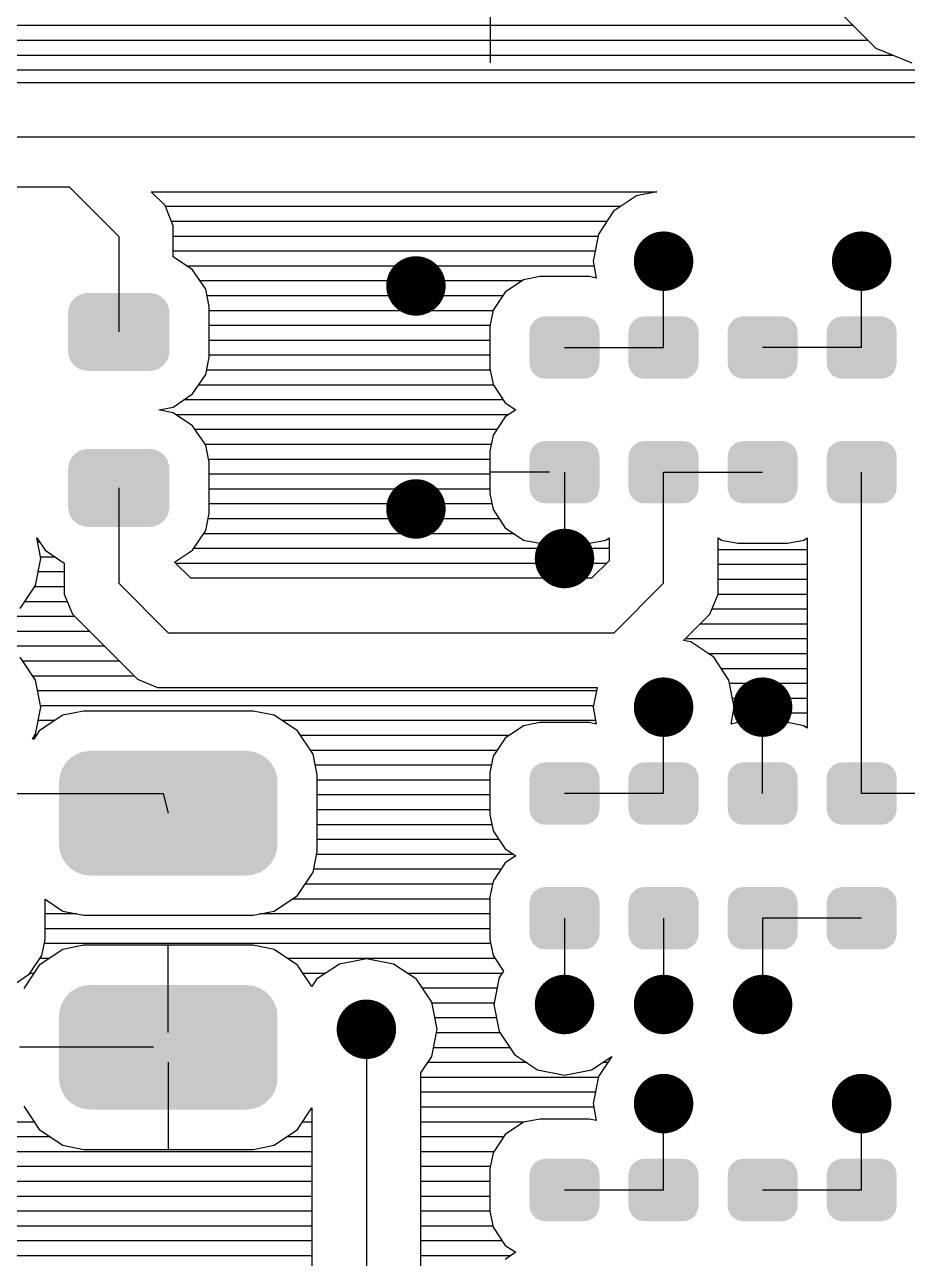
# Model space of a CAD drawing. Extents: x 295 to 953, y 10 to 290.
# Drawn here: x 546.73 to 572.76, y 99.73 to 136.09 of the extents above; entities that cross this region are included whole.
import ezdxf

# ---------------------------------------------------------------- set-up
doc = ezdxf.new("R2010")
doc.units = 0
doc.header["$LTSCALE"] = 5
doc.header["$MEASUREMENT"] = 0
doc.layers.get('0').update_dxf_attribs({"linetype": 'CONTINUOUS', "lineweight": 25})
doc.layers.add('DV-PEI-A6_BOT', color=7, linetype='CONTINUOUS')

msp = doc.modelspace()

# ---------------------------------------------------------------- linework, layer by layer
at = {"const_width": 0.876}
for points in [[(566.01, 129.117, -1), (565.133, 129.117, -1)], [(571.852, 129.117, -1), (570.975, 129.117, -1)], [(558.707, 128.387, -1), (557.831, 128.387, -1)], [(558.707, 121.815, -1), (557.831, 121.815, -1)], [(563.089, 120.354, -1), (562.212, 120.354, -1)], [(566.01, 115.973, -1), (565.133, 115.973, -1)], [(568.931, 115.973, -1), (568.054, 115.973, -1)], [(563.089, 107.21, -1), (562.212, 107.21, -1)], [(566.01, 107.21, -1), (565.133, 107.21, -1)], [(568.931, 107.21, -1), (568.054, 107.21, -1)], [(557.247, 106.48, -1), (556.37, 106.48, -1)], [(566.01, 104.289, -1), (565.133, 104.289, -1)], [(571.852, 104.289, -1), (570.975, 104.289, -1)]]:
    msp.add_lwpolyline(points, format="xyb", close=True, dxfattribs=at)
for points in [[(550.899, 127.918), (550.859, 127.979), (548.106, 127.918), (548.16, 127.979)], [(550.859, 127.979), (550.789, 128.041), (548.16, 127.979), (548.214, 128.041)], [(550.789, 128.041), (550.736, 128.087), (548.214, 128.041), (548.286, 128.087)], [(550.736, 128.087), (550.646, 128.129), (548.286, 128.087), (548.352, 128.129)], [(550.646, 128.129), (550.588, 128.155), (548.352, 128.129), (548.445, 128.155)], [(550.588, 128.155), (550.463, 128.174), (548.445, 128.155), (548.509, 128.174)], [(550.463, 128.174), (550.426, 128.18), (548.509, 128.174), (548.586, 128.18)], [(550.426, 128.18), (550.426, 128.183), (548.586, 128.18), (548.586, 128.183)], [(550.999, 127.607), (550.993, 127.684), (548.013, 127.607), (548.025, 127.684)], [(550.993, 127.684), (550.968, 127.769), (548.025, 127.684), (548.037, 127.769)], [(550.968, 127.769), (550.947, 127.841), (548.037, 127.769), (548.071, 127.841)], [(550.947, 127.841), (550.899, 127.918), (548.071, 127.841), (548.106, 127.918)], [(551.001, 126.456), (551.001, 127.607), (548.01, 126.456), (548.01, 127.607)], [(563.656, 127.176), (563.6, 127.293), (561.643, 127.176), (561.703, 127.293)], [(563.6, 127.293), (563.588, 127.305), (561.703, 127.293), (561.71, 127.305)], [(563.588, 127.305), (563.499, 127.398), (561.71, 127.305), (561.805, 127.398)], [(563.499, 127.398), (563.482, 127.407), (561.805, 127.398), (561.814, 127.407)], [(563.482, 127.407), (563.37, 127.466), (561.814, 127.407), (561.936, 127.466)], [(563.37, 127.466), (563.342, 127.471), (561.936, 127.466), (561.946, 127.471)], [(563.342, 127.471), (563.226, 127.491), (561.946, 127.471), (562.075, 127.491)], [(566.577, 127.176), (566.521, 127.293), (564.564, 127.176), (564.624, 127.293)], [(566.521, 127.293), (566.509, 127.305), (564.624, 127.293), (564.631, 127.305)], [(566.509, 127.305), (566.42, 127.398), (564.631, 127.305), (564.726, 127.398)], [(566.42, 127.398), (566.403, 127.407), (564.726, 127.398), (564.735, 127.407)], [(566.403, 127.407), (566.291, 127.466), (564.735, 127.407), (564.857, 127.466)], [(566.291, 127.466), (566.263, 127.471), (564.857, 127.466), (564.867, 127.471)], [(566.263, 127.471), (566.147, 127.491), (564.867, 127.471), (564.996, 127.491)], [(569.498, 127.176), (569.442, 127.293), (567.485, 127.176), (567.545, 127.293)], [(569.442, 127.293), (569.43, 127.305), (567.545, 127.293), (567.552, 127.305)], [(569.43, 127.305), (569.341, 127.398), (567.552, 127.305), (567.647, 127.398)], [(569.341, 127.398), (569.324, 127.407), (567.647, 127.398), (567.656, 127.407)], [(569.324, 127.407), (569.212, 127.466), (567.656, 127.407), (567.778, 127.466)], [(569.212, 127.466), (569.184, 127.471), (567.778, 127.466), (567.788, 127.471)], [(569.184, 127.471), (569.068, 127.491), (567.788, 127.471), (567.917, 127.491)], [(572.419, 127.176), (572.363, 127.293), (570.406, 127.176), (570.466, 127.293)], [(572.363, 127.293), (572.351, 127.305), (570.466, 127.293), (570.473, 127.305)], [(572.351, 127.305), (572.262, 127.398), (570.473, 127.305), (570.568, 127.398)], [(572.262, 127.398), (572.245, 127.407), (570.568, 127.398), (570.577, 127.407)], [(572.245, 127.407), (572.133, 127.466), (570.577, 127.407), (570.699, 127.466)], [(572.133, 127.466), (572.105, 127.471), (570.699, 127.466), (570.709, 127.471)], [(572.105, 127.471), (571.989, 127.491), (570.709, 127.471), (570.838, 127.491)], [(563.684, 126.109), (563.684, 127.032), (561.616, 126.109), (561.616, 127.032)], [(563.682, 127.032), (563.663, 127.161), (561.619, 127.032), (561.64, 127.161)], [(563.663, 127.161), (563.656, 127.176), (561.64, 127.161), (561.643, 127.176)], [(566.605, 126.109), (566.605, 127.032), (564.537, 126.109), (564.537, 127.032)], [(566.603, 127.032), (566.584, 127.161), (564.54, 127.032), (564.561, 127.161)], [(566.584, 127.161), (566.577, 127.176), (564.561, 127.161), (564.564, 127.176)], [(569.526, 126.109), (569.526, 127.032), (567.458, 126.109), (567.458, 127.032)], [(569.524, 127.032), (569.505, 127.161), (567.461, 127.032), (567.482, 127.161)], [(569.505, 127.161), (569.498, 127.176), (567.482, 127.161), (567.485, 127.176)], [(572.447, 126.109), (572.447, 127.032), (570.379, 126.109), (570.379, 127.032)], [(572.445, 127.032), (572.426, 127.161), (570.382, 127.032), (570.403, 127.161)], [(572.426, 127.161), (572.419, 127.176), (570.403, 127.161), (570.406, 127.176)], [(550.987, 126.38), (550.999, 126.456), (548.019, 126.38), (548.013, 126.456)], [(550.974, 126.295), (550.987, 126.38), (548.044, 126.295), (548.019, 126.38)], [(550.941, 126.223), (550.974, 126.295), (548.064, 126.223), (548.044, 126.295)], [(550.906, 126.146), (550.941, 126.223), (548.113, 126.146), (548.064, 126.223)], [(550.852, 126.085), (550.906, 126.146), (548.152, 126.085), (548.113, 126.146)], [(550.798, 126.023), (550.852, 126.085), (548.223, 126.023), (548.152, 126.085)], [(550.725, 125.977), (550.798, 126.023), (548.276, 125.977), (548.223, 126.023)], [(550.66, 125.935), (550.725, 125.977), (548.366, 125.935), (548.276, 125.977)], [(550.567, 125.908), (550.66, 125.935), (548.424, 125.908), (548.366, 125.935)], [(550.503, 125.89), (550.567, 125.908), (548.549, 125.89), (548.424, 125.908)], [(550.426, 125.884), (550.503, 125.89), (548.586, 125.884), (548.549, 125.89)], [(550.426, 125.881), (550.426, 125.884), (548.586, 125.881), (548.586, 125.884)], [(563.661, 125.979), (563.682, 126.109), (561.638, 125.979), (561.619, 126.109)], [(563.658, 125.965), (563.661, 125.979), (561.645, 125.965), (561.638, 125.979)], [(563.597, 125.848), (563.658, 125.965), (561.701, 125.848), (561.645, 125.965)], [(563.591, 125.835), (563.597, 125.848), (561.713, 125.835), (561.701, 125.848)], [(563.496, 125.743), (563.591, 125.835), (561.802, 125.743), (561.713, 125.835)], [(566.582, 125.979), (566.603, 126.109), (564.559, 125.979), (564.54, 126.109)], [(566.579, 125.965), (566.582, 125.979), (564.566, 125.965), (564.559, 125.979)], [(566.518, 125.848), (566.579, 125.965), (564.622, 125.848), (564.566, 125.965)], [(566.512, 125.835), (566.518, 125.848), (564.634, 125.835), (564.622, 125.848)], [(566.417, 125.743), (566.512, 125.835), (564.723, 125.743), (564.634, 125.835)], [(569.503, 125.979), (569.524, 126.109), (567.48, 125.979), (567.461, 126.109)], [(569.5, 125.965), (569.503, 125.979), (567.487, 125.965), (567.48, 125.979)], [(569.439, 125.848), (569.5, 125.965), (567.543, 125.848), (567.487, 125.965)], [(569.433, 125.835), (569.439, 125.848), (567.555, 125.835), (567.543, 125.848)], [(569.338, 125.743), (569.433, 125.835), (567.644, 125.743), (567.555, 125.835)], [(572.424, 125.979), (572.445, 126.109), (570.401, 125.979), (570.382, 126.109)], [(572.421, 125.965), (572.424, 125.979), (570.408, 125.965), (570.401, 125.979)], [(572.36, 125.848), (572.421, 125.965), (570.464, 125.848), (570.408, 125.965)], [(572.354, 125.835), (572.36, 125.848), (570.476, 125.835), (570.464, 125.848)], [(572.259, 125.743), (572.354, 125.835), (570.565, 125.743), (570.476, 125.835)], [(563.486, 125.734), (563.496, 125.743), (561.819, 125.734), (561.802, 125.743)], [(563.365, 125.674), (563.486, 125.734), (561.931, 125.674), (561.819, 125.734)], [(563.355, 125.67), (563.365, 125.674), (561.959, 125.67), (561.931, 125.674)], [(563.226, 125.65), (563.355, 125.67), (562.075, 125.65), (561.959, 125.67)], [(566.407, 125.734), (566.417, 125.743), (564.74, 125.734), (564.723, 125.743)], [(566.286, 125.674), (566.407, 125.734), (564.852, 125.674), (564.74, 125.734)], [(566.276, 125.67), (566.286, 125.674), (564.88, 125.67), (564.852, 125.674)], [(566.147, 125.65), (566.276, 125.67), (564.996, 125.65), (564.88, 125.67)], [(569.328, 125.734), (569.338, 125.743), (567.661, 125.734), (567.644, 125.743)], [(569.207, 125.674), (569.328, 125.734), (567.773, 125.674), (567.661, 125.734)], [(569.197, 125.67), (569.207, 125.674), (567.801, 125.67), (567.773, 125.674)], [(569.068, 125.65), (569.197, 125.67), (567.917, 125.65), (567.801, 125.67)], [(572.249, 125.734), (572.259, 125.743), (570.582, 125.734), (570.565, 125.743)], [(572.128, 125.674), (572.249, 125.734), (570.694, 125.674), (570.582, 125.734)], [(572.118, 125.67), (572.128, 125.674), (570.722, 125.67), (570.694, 125.674)], [(571.989, 125.65), (572.118, 125.67), (570.838, 125.65), (570.722, 125.67)], [(563.656, 123.501), (563.6, 123.618), (561.643, 123.501), (561.703, 123.618)], [(563.6, 123.618), (563.588, 123.631), (561.703, 123.618), (561.71, 123.631)], [(563.588, 123.631), (563.499, 123.724), (561.71, 123.631), (561.805, 123.724)], [(563.499, 123.724), (563.482, 123.733), (561.805, 123.724), (561.814, 123.733)], [(563.482, 123.733), (563.37, 123.792), (561.814, 123.733), (561.936, 123.792)], [(563.37, 123.792), (563.342, 123.796), (561.936, 123.792), (561.946, 123.796)], [(563.342, 123.796), (563.226, 123.816), (561.946, 123.796), (562.075, 123.816)], [(566.577, 123.501), (566.521, 123.618), (564.564, 123.501), (564.624, 123.618)], [(566.521, 123.618), (566.509, 123.631), (564.624, 123.618), (564.631, 123.631)], [(566.509, 123.631), (566.42, 123.724), (564.631, 123.631), (564.726, 123.724)], [(566.42, 123.724), (566.403, 123.733), (564.726, 123.724), (564.735, 123.733)], [(566.403, 123.733), (566.291, 123.792), (564.735, 123.733), (564.857, 123.792)], [(566.291, 123.792), (566.263, 123.796), (564.857, 123.792), (564.867, 123.796)], [(566.263, 123.796), (566.147, 123.816), (564.867, 123.796), (564.996, 123.816)], [(569.498, 123.501), (569.442, 123.618), (567.485, 123.501), (567.545, 123.618)], [(569.442, 123.618), (569.43, 123.631), (567.545, 123.618), (567.552, 123.631)], [(569.43, 123.631), (569.341, 123.724), (567.552, 123.631), (567.647, 123.724)], [(569.341, 123.724), (569.324, 123.733), (567.647, 123.724), (567.656, 123.733)], [(569.324, 123.733), (569.212, 123.792), (567.656, 123.733), (567.778, 123.792)], [(569.212, 123.792), (569.184, 123.796), (567.778, 123.792), (567.788, 123.796)], [(569.184, 123.796), (569.068, 123.816), (567.788, 123.796), (567.917, 123.816)], [(572.419, 123.501), (572.363, 123.618), (570.406, 123.501), (570.466, 123.618)], [(572.363, 123.618), (572.351, 123.631), (570.466, 123.618), (570.473, 123.631)], [(572.351, 123.631), (572.262, 123.724), (570.473, 123.631), (570.568, 123.724)], [(572.262, 123.724), (572.245, 123.733), (570.568, 123.724), (570.577, 123.733)], [(572.245, 123.733), (572.133, 123.792), (570.577, 123.733), (570.699, 123.792)], [(572.133, 123.792), (572.105, 123.796), (570.699, 123.792), (570.709, 123.796)], [(572.105, 123.796), (571.989, 123.816), (570.709, 123.796), (570.838, 123.816)], [(550.947, 123.244), (550.899, 123.32), (548.071, 123.244), (548.106, 123.32)], [(550.899, 123.32), (550.859, 123.382), (548.106, 123.32), (548.16, 123.382)], [(550.859, 123.382), (550.789, 123.443), (548.16, 123.382), (548.214, 123.443)], [(550.789, 123.443), (550.736, 123.489), (548.214, 123.443), (548.286, 123.489)], [(550.736, 123.489), (550.646, 123.531), (548.286, 123.489), (548.352, 123.531)], [(550.646, 123.531), (550.588, 123.558), (548.352, 123.531), (548.445, 123.558)], [(550.588, 123.558), (550.463, 123.576), (548.445, 123.558), (548.509, 123.576)], [(550.463, 123.576), (550.426, 123.582), (548.509, 123.576), (548.586, 123.582)], [(550.426, 123.582), (550.426, 123.585), (548.586, 123.582), (548.586, 123.585)], [(563.684, 122.434), (563.684, 123.357), (561.616, 122.434), (561.616, 123.357)], [(563.682, 123.357), (563.663, 123.487), (561.619, 123.357), (561.64, 123.487)], [(563.663, 123.487), (563.656, 123.501), (561.64, 123.487), (561.643, 123.501)], [(566.605, 122.434), (566.605, 123.357), (564.537, 122.434), (564.537, 123.357)], [(566.603, 123.357), (566.584, 123.487), (564.54, 123.357), (564.561, 123.487)], [(566.584, 123.487), (566.577, 123.501), (564.561, 123.487), (564.564, 123.501)], [(569.526, 122.434), (569.526, 123.357), (567.458, 122.434), (567.458, 123.357)], [(569.524, 123.357), (569.505, 123.487), (567.461, 123.357), (567.482, 123.487)], [(569.505, 123.487), (569.498, 123.501), (567.482, 123.487), (567.485, 123.501)], [(572.447, 122.434), (572.447, 123.357), (570.379, 122.434), (570.379, 123.357)], [(572.445, 123.357), (572.426, 123.487), (570.382, 123.357), (570.403, 123.487)], [(572.426, 123.487), (572.419, 123.501), (570.403, 123.487), (570.406, 123.501)], [(551.001, 121.859), (551.001, 123.01), (548.01, 121.859), (548.01, 123.01)], [(550.999, 123.01), (550.993, 123.086), (548.013, 123.01), (548.025, 123.086)], [(550.993, 123.086), (550.968, 123.171), (548.025, 123.086), (548.037, 123.171)], [(550.968, 123.171), (550.947, 123.244), (548.037, 123.171), (548.071, 123.244)], [(563.661, 122.305), (563.682, 122.434), (561.638, 122.305), (561.619, 122.434)], [(563.658, 122.29), (563.661, 122.305), (561.645, 122.29), (561.638, 122.305)], [(563.597, 122.173), (563.658, 122.29), (561.701, 122.173), (561.645, 122.29)], [(563.591, 122.161), (563.597, 122.173), (561.713, 122.161), (561.701, 122.173)], [(566.582, 122.305), (566.603, 122.434), (564.559, 122.305), (564.54, 122.434)], [(566.579, 122.29), (566.582, 122.305), (564.566, 122.29), (564.559, 122.305)], [(566.518, 122.173), (566.579, 122.29), (564.622, 122.173), (564.566, 122.29)], [(566.512, 122.161), (566.518, 122.173), (564.634, 122.161), (564.622, 122.173)], [(569.503, 122.305), (569.524, 122.434), (567.48, 122.305), (567.461, 122.434)], [(569.5, 122.29), (569.503, 122.305), (567.487, 122.29), (567.48, 122.305)], [(569.439, 122.173), (569.5, 122.29), (567.543, 122.173), (567.487, 122.29)], [(569.433, 122.161), (569.439, 122.173), (567.555, 122.161), (567.543, 122.173)], [(572.424, 122.305), (572.445, 122.434), (570.401, 122.305), (570.382, 122.434)], [(572.421, 122.29), (572.424, 122.305), (570.408, 122.29), (570.401, 122.305)], [(572.36, 122.173), (572.421, 122.29), (570.464, 122.173), (570.408, 122.29)], [(572.354, 122.161), (572.36, 122.173), (570.476, 122.161), (570.464, 122.173)], [(550.987, 121.782), (550.999, 121.859), (548.019, 121.782), (548.013, 121.859)], [(563.496, 122.068), (563.591, 122.161), (561.802, 122.068), (561.713, 122.161)], [(563.486, 122.059), (563.496, 122.068), (561.819, 122.059), (561.802, 122.068)], [(563.365, 122), (563.486, 122.059), (561.931, 122), (561.819, 122.059)], [(563.355, 121.995), (563.365, 122), (561.959, 121.995), (561.931, 122)], [(563.226, 121.976), (563.355, 121.995), (562.075, 121.976), (561.959, 121.995)], [(566.417, 122.068), (566.512, 122.161), (564.723, 122.068), (564.634, 122.161)], [(566.407, 122.059), (566.417, 122.068), (564.74, 122.059), (564.723, 122.068)], [(566.286, 122), (566.407, 122.059), (564.852, 122), (564.74, 122.059)], [(566.276, 121.995), (566.286, 122), (564.88, 121.995), (564.852, 122)], [(566.147, 121.976), (566.276, 121.995), (564.996, 121.976), (564.88, 121.995)], [(569.338, 122.068), (569.433, 122.161), (567.644, 122.068), (567.555, 122.161)], [(569.328, 122.059), (569.338, 122.068), (567.661, 122.059), (567.644, 122.068)], [(569.207, 122), (569.328, 122.059), (567.773, 122), (567.661, 122.059)], [(569.197, 121.995), (569.207, 122), (567.801, 121.995), (567.773, 122)], [(569.068, 121.976), (569.197, 121.995), (567.917, 121.976), (567.801, 121.995)], [(572.259, 122.068), (572.354, 122.161), (570.565, 122.068), (570.476, 122.161)], [(572.249, 122.059), (572.259, 122.068), (570.582, 122.059), (570.565, 122.068)], [(572.128, 122), (572.249, 122.059), (570.694, 122), (570.582, 122.059)], [(572.118, 121.995), (572.128, 122), (570.722, 121.995), (570.694, 122)], [(571.989, 121.976), (572.118, 121.995), (570.838, 121.976), (570.722, 121.995)], [(550.974, 121.697), (550.987, 121.782), (548.044, 121.697), (548.019, 121.782)], [(550.941, 121.625), (550.974, 121.697), (548.064, 121.625), (548.044, 121.697)], [(550.906, 121.549), (550.941, 121.625), (548.113, 121.549), (548.064, 121.625)], [(550.852, 121.487), (550.906, 121.549), (548.152, 121.487), (548.113, 121.549)], [(550.798, 121.425), (550.852, 121.487), (548.223, 121.425), (548.152, 121.487)], [(550.725, 121.379), (550.798, 121.425), (548.276, 121.379), (548.223, 121.425)], [(550.66, 121.338), (550.725, 121.379), (548.366, 121.338), (548.276, 121.379)], [(550.567, 121.311), (550.66, 121.338), (548.424, 121.311), (548.366, 121.338)], [(550.503, 121.292), (550.567, 121.311), (548.549, 121.292), (548.424, 121.311)], [(550.426, 121.287), (550.503, 121.292), (548.586, 121.287), (548.549, 121.292)], [(550.426, 121.283), (550.426, 121.287), (548.586, 121.283), (548.586, 121.287)], [(553.836, 114.486), (553.667, 114.592), (548.096, 114.486), (548.267, 114.592)], [(553.667, 114.592), (553.659, 114.595), (548.267, 114.592), (548.272, 114.595)], [(553.659, 114.595), (553.471, 114.66), (548.272, 114.595), (548.464, 114.66)], [(553.471, 114.66), (553.459, 114.662), (548.464, 114.66), (548.468, 114.662)], [(553.459, 114.662), (553.265, 114.683), (548.468, 114.662), (548.668, 114.683)], [(553.265, 114.683), (553.265, 114.688), (548.668, 114.683), (548.668, 114.688)], [(554.098, 114.16), (554.095, 114.166), (547.835, 114.16), (547.837, 114.166)], [(554.095, 114.166), (553.988, 114.336), (547.837, 114.166), (547.945, 114.336)], [(553.988, 114.336), (553.984, 114.34), (547.945, 114.336), (547.948, 114.34)], [(553.984, 114.34), (553.842, 114.482), (547.948, 114.34), (548.092, 114.482)], [(553.842, 114.482), (553.836, 114.486), (548.092, 114.482), (548.096, 114.486)], [(563.588, 114.161), (563.499, 114.254), (561.71, 114.161), (561.805, 114.254)], [(563.499, 114.254), (563.482, 114.263), (561.805, 114.254), (561.814, 114.263)], [(563.482, 114.263), (563.37, 114.322), (561.814, 114.263), (561.936, 114.322)], [(563.37, 114.322), (563.342, 114.327), (561.936, 114.322), (561.946, 114.327)], [(563.342, 114.327), (563.226, 114.346), (561.946, 114.327), (562.075, 114.346)], [(566.509, 114.161), (566.42, 114.254), (564.631, 114.161), (564.726, 114.254)], [(566.42, 114.254), (566.403, 114.263), (564.726, 114.254), (564.735, 114.263)], [(566.403, 114.263), (566.291, 114.322), (564.735, 114.263), (564.857, 114.322)], [(566.291, 114.322), (566.263, 114.327), (564.857, 114.322), (564.867, 114.327)], [(566.263, 114.327), (566.147, 114.346), (564.867, 114.327), (564.996, 114.346)], [(569.43, 114.161), (569.341, 114.254), (567.552, 114.161), (567.647, 114.254)], [(569.341, 114.254), (569.324, 114.263), (567.647, 114.254), (567.656, 114.263)], [(569.324, 114.263), (569.212, 114.322), (567.656, 114.263), (567.778, 114.322)], [(569.212, 114.322), (569.184, 114.327), (567.778, 114.322), (567.788, 114.327)], [(569.184, 114.327), (569.068, 114.346), (567.788, 114.327), (567.917, 114.346)], [(572.351, 114.161), (572.262, 114.254), (570.473, 114.161), (570.568, 114.254)], [(572.262, 114.254), (572.245, 114.263), (570.568, 114.254), (570.577, 114.263)], [(572.245, 114.263), (572.133, 114.322), (570.577, 114.263), (570.699, 114.322)], [(572.133, 114.322), (572.105, 114.327), (570.699, 114.322), (570.709, 114.327)], [(572.105, 114.327), (571.989, 114.346), (570.709, 114.327), (570.838, 114.346)], [(554.188, 113.765), (554.166, 113.965), (547.745, 113.765), (547.768, 113.965)], [(554.164, 113.97), (554.098, 114.16), (547.768, 113.97), (547.835, 114.16)], [(554.166, 113.965), (554.164, 113.97), (547.768, 113.965), (547.768, 113.97)], [(563.684, 112.964), (563.684, 113.887), (561.616, 112.964), (561.616, 113.887)], [(563.682, 113.887), (563.663, 114.017), (561.619, 113.887), (561.64, 114.017)], [(563.663, 114.017), (563.656, 114.031), (561.64, 114.017), (561.643, 114.031)], [(563.656, 114.031), (563.6, 114.148), (561.643, 114.031), (561.703, 114.148)], [(563.6, 114.148), (563.588, 114.161), (561.703, 114.148), (561.71, 114.161)], [(566.605, 112.964), (566.605, 113.887), (564.537, 112.964), (564.537, 113.887)], [(566.603, 113.887), (566.584, 114.017), (564.54, 113.887), (564.561, 114.017)], [(566.584, 114.017), (566.577, 114.031), (564.561, 114.017), (564.564, 114.031)], [(566.577, 114.031), (566.521, 114.148), (564.564, 114.031), (564.624, 114.148)], [(566.521, 114.148), (566.509, 114.161), (564.624, 114.148), (564.631, 114.161)], [(569.526, 112.964), (569.526, 113.887), (567.458, 112.964), (567.458, 113.887)], [(569.524, 113.887), (569.505, 114.017), (567.461, 113.887), (567.482, 114.017)], [(569.505, 114.017), (569.498, 114.031), (567.482, 114.017), (567.485, 114.031)], [(569.498, 114.031), (569.442, 114.148), (567.485, 114.031), (567.545, 114.148)], [(569.442, 114.148), (569.43, 114.161), (567.545, 114.148), (567.552, 114.161)], [(572.447, 112.964), (572.447, 113.887), (570.379, 112.964), (570.379, 113.887)], [(572.445, 113.887), (572.426, 114.017), (570.382, 113.887), (570.403, 114.017)], [(572.426, 114.017), (572.419, 114.031), (570.403, 114.017), (570.406, 114.031)], [(572.419, 114.031), (572.363, 114.148), (570.406, 114.031), (570.466, 114.148)], [(572.363, 114.148), (572.351, 114.161), (570.466, 114.148), (570.473, 114.161)], [(554.185, 113.691), (554.188, 113.765), (547.747, 113.691), (547.745, 113.765)], [(554.185, 112.004), (554.185, 113.691), (547.747, 112.004), (547.747, 113.691)], [(563.661, 112.835), (563.682, 112.964), (561.638, 112.835), (561.619, 112.964)], [(563.658, 112.82), (563.661, 112.835), (561.645, 112.82), (561.638, 112.835)], [(563.597, 112.703), (563.658, 112.82), (561.701, 112.703), (561.645, 112.82)], [(566.582, 112.835), (566.603, 112.964), (564.559, 112.835), (564.54, 112.964)], [(566.579, 112.82), (566.582, 112.835), (564.566, 112.82), (564.559, 112.835)], [(566.518, 112.703), (566.579, 112.82), (564.622, 112.703), (564.566, 112.82)], [(569.503, 112.835), (569.524, 112.964), (567.48, 112.835), (567.461, 112.964)], [(569.5, 112.82), (569.503, 112.835), (567.487, 112.82), (567.48, 112.835)], [(569.439, 112.703), (569.5, 112.82), (567.543, 112.703), (567.487, 112.82)], [(572.424, 112.835), (572.445, 112.964), (570.401, 112.835), (570.382, 112.964)], [(572.421, 112.82), (572.424, 112.835), (570.408, 112.82), (570.401, 112.835)], [(572.36, 112.703), (572.421, 112.82), (570.464, 112.703), (570.408, 112.82)], [(563.591, 112.691), (563.597, 112.703), (561.713, 112.691), (561.701, 112.703)], [(563.496, 112.598), (563.591, 112.691), (561.802, 112.598), (561.713, 112.691)], [(563.486, 112.589), (563.496, 112.598), (561.819, 112.589), (561.802, 112.598)], [(563.365, 112.53), (563.486, 112.589), (561.931, 112.53), (561.819, 112.589)], [(563.355, 112.525), (563.365, 112.53), (561.959, 112.525), (561.931, 112.53)], [(563.226, 112.506), (563.355, 112.525), (562.075, 112.506), (561.959, 112.525)], [(566.512, 112.691), (566.518, 112.703), (564.634, 112.691), (564.622, 112.703)], [(566.417, 112.598), (566.512, 112.691), (564.723, 112.598), (564.634, 112.691)], [(566.407, 112.589), (566.417, 112.598), (564.74, 112.589), (564.723, 112.598)], [(566.286, 112.53), (566.407, 112.589), (564.852, 112.53), (564.74, 112.589)], [(566.276, 112.525), (566.286, 112.53), (564.88, 112.525), (564.852, 112.53)], [(566.147, 112.506), (566.276, 112.525), (564.996, 112.506), (564.88, 112.525)], [(569.433, 112.691), (569.439, 112.703), (567.555, 112.691), (567.543, 112.703)], [(569.338, 112.598), (569.433, 112.691), (567.644, 112.598), (567.555, 112.691)], [(569.328, 112.589), (569.338, 112.598), (567.661, 112.589), (567.644, 112.598)], [(569.207, 112.53), (569.328, 112.589), (567.773, 112.53), (567.661, 112.589)], [(569.197, 112.525), (569.207, 112.53), (567.801, 112.525), (567.773, 112.53)], [(569.068, 112.506), (569.197, 112.525), (567.917, 112.506), (567.801, 112.525)], [(572.354, 112.691), (572.36, 112.703), (570.476, 112.691), (570.464, 112.703)], [(572.259, 112.598), (572.354, 112.691), (570.565, 112.598), (570.476, 112.691)], [(572.249, 112.589), (572.259, 112.598), (570.582, 112.589), (570.565, 112.598)], [(572.128, 112.53), (572.249, 112.589), (570.694, 112.53), (570.582, 112.589)], [(572.118, 112.525), (572.128, 112.53), (570.722, 112.525), (570.694, 112.53)], [(571.989, 112.506), (572.118, 112.525), (570.838, 112.506), (570.722, 112.525)], [(554.188, 111.93), (554.185, 112.004), (547.745, 111.93), (547.747, 112.004)], [(554.165, 111.73), (554.188, 111.93), (547.767, 111.73), (547.745, 111.93)], [(554.165, 111.725), (554.165, 111.73), (547.769, 111.725), (547.767, 111.73)], [(554.097, 111.535), (554.165, 111.725), (547.835, 111.535), (547.769, 111.725)], [(554.096, 111.529), (554.097, 111.535), (547.838, 111.529), (547.835, 111.535)], [(553.987, 111.359), (554.096, 111.529), (547.945, 111.359), (547.838, 111.529)], [(553.985, 111.355), (553.987, 111.359), (547.949, 111.355), (547.945, 111.359)], [(553.841, 111.213), (553.985, 111.355), (548.091, 111.213), (547.949, 111.355)], [(553.837, 111.209), (553.841, 111.213), (548.097, 111.209), (548.091, 111.213)], [(553.665, 111.103), (553.837, 111.209), (548.266, 111.103), (548.097, 111.209)], [(553.661, 111.1), (553.665, 111.103), (548.274, 111.1), (548.266, 111.103)], [(553.469, 111.035), (553.661, 111.1), (548.462, 111.035), (548.274, 111.1)], [(553.465, 111.033), (553.469, 111.035), (548.474, 111.033), (548.462, 111.035)], [(553.265, 111.012), (553.465, 111.033), (548.668, 111.012), (548.474, 111.033)], [(553.265, 111.007), (553.265, 111.012), (548.668, 111.007), (548.668, 111.012)], [(563.588, 110.486), (563.499, 110.579), (561.71, 110.486), (561.805, 110.579)], [(563.499, 110.579), (563.482, 110.588), (561.805, 110.579), (561.814, 110.588)], [(563.482, 110.588), (563.37, 110.647), (561.814, 110.588), (561.936, 110.647)], [(563.37, 110.647), (563.342, 110.652), (561.936, 110.647), (561.946, 110.652)], [(563.342, 110.652), (563.226, 110.671), (561.946, 110.652), (562.075, 110.671)], [(566.509, 110.486), (566.42, 110.579), (564.631, 110.486), (564.726, 110.579)], [(566.42, 110.579), (566.403, 110.588), (564.726, 110.579), (564.735, 110.588)], [(566.403, 110.588), (566.291, 110.647), (564.735, 110.588), (564.857, 110.647)], [(566.291, 110.647), (566.263, 110.652), (564.857, 110.647), (564.867, 110.652)], [(566.263, 110.652), (566.147, 110.671), (564.867, 110.652), (564.996, 110.671)], [(569.43, 110.486), (569.341, 110.579), (567.552, 110.486), (567.647, 110.579)], [(569.341, 110.579), (569.324, 110.588), (567.647, 110.579), (567.656, 110.588)], [(569.324, 110.588), (569.212, 110.647), (567.656, 110.588), (567.778, 110.647)], [(569.212, 110.647), (569.184, 110.652), (567.778, 110.647), (567.788, 110.652)], [(569.184, 110.652), (569.068, 110.671), (567.788, 110.652), (567.917, 110.671)], [(572.351, 110.486), (572.262, 110.579), (570.473, 110.486), (570.568, 110.579)], [(572.262, 110.579), (572.245, 110.588), (570.568, 110.579), (570.577, 110.588)], [(572.245, 110.588), (572.133, 110.647), (570.577, 110.588), (570.699, 110.647)], [(572.133, 110.647), (572.105, 110.652), (570.699, 110.647), (570.709, 110.652)], [(572.105, 110.652), (571.989, 110.671), (570.709, 110.652), (570.838, 110.671)], [(563.684, 109.29), (563.684, 110.213), (561.616, 109.29), (561.616, 110.213)], [(563.682, 110.213), (563.663, 110.342), (561.619, 110.213), (561.64, 110.342)], [(563.663, 110.342), (563.656, 110.357), (561.64, 110.342), (561.643, 110.357)], [(563.656, 110.357), (563.6, 110.474), (561.643, 110.357), (561.703, 110.474)], [(563.6, 110.474), (563.588, 110.486), (561.703, 110.474), (561.71, 110.486)], [(566.605, 109.29), (566.605, 110.213), (564.537, 109.29), (564.537, 110.213)], [(566.603, 110.213), (566.584, 110.342), (564.54, 110.213), (564.561, 110.342)], [(566.584, 110.342), (566.577, 110.357), (564.561, 110.342), (564.564, 110.357)], [(566.577, 110.357), (566.521, 110.474), (564.564, 110.357), (564.624, 110.474)], [(566.521, 110.474), (566.509, 110.486), (564.624, 110.474), (564.631, 110.486)], [(569.526, 109.29), (569.526, 110.213), (567.458, 109.29), (567.458, 110.213)], [(569.524, 110.213), (569.505, 110.342), (567.461, 110.213), (567.482, 110.342)], [(569.505, 110.342), (569.498, 110.357), (567.482, 110.342), (567.485, 110.357)], [(569.498, 110.357), (569.442, 110.474), (567.485, 110.357), (567.545, 110.474)], [(569.442, 110.474), (569.43, 110.486), (567.545, 110.474), (567.552, 110.486)], [(572.447, 109.29), (572.447, 110.213), (570.379, 109.29), (570.379, 110.213)], [(572.445, 110.213), (572.426, 110.342), (570.382, 110.213), (570.403, 110.342)], [(572.426, 110.342), (572.419, 110.357), (570.403, 110.342), (570.406, 110.357)], [(572.419, 110.357), (572.363, 110.474), (570.406, 110.357), (570.466, 110.474)], [(572.363, 110.474), (572.351, 110.486), (570.466, 110.474), (570.473, 110.486)], [(563.661, 109.16), (563.682, 109.29), (561.638, 109.16), (561.619, 109.29)], [(563.658, 109.146), (563.661, 109.16), (561.645, 109.146), (561.638, 109.16)], [(563.597, 109.029), (563.658, 109.146), (561.701, 109.029), (561.645, 109.146)], [(566.582, 109.16), (566.603, 109.29), (564.559, 109.16), (564.54, 109.29)], [(566.579, 109.146), (566.582, 109.16), (564.566, 109.146), (564.559, 109.16)], [(566.518, 109.029), (566.579, 109.146), (564.622, 109.029), (564.566, 109.146)], [(569.503, 109.16), (569.524, 109.29), (567.48, 109.16), (567.461, 109.29)], [(569.5, 109.146), (569.503, 109.16), (567.487, 109.146), (567.48, 109.16)], [(569.439, 109.029), (569.5, 109.146), (567.543, 109.029), (567.487, 109.146)], [(572.424, 109.16), (572.445, 109.29), (570.401, 109.16), (570.382, 109.29)], [(572.421, 109.146), (572.424, 109.16), (570.408, 109.146), (570.401, 109.16)], [(572.36, 109.029), (572.421, 109.146), (570.464, 109.029), (570.408, 109.146)], [(563.591, 109.016), (563.597, 109.029), (561.713, 109.016), (561.701, 109.029)], [(563.496, 108.923), (563.591, 109.016), (561.802, 108.923), (561.713, 109.016)], [(563.486, 108.914), (563.496, 108.923), (561.819, 108.914), (561.802, 108.923)], [(563.365, 108.855), (563.486, 108.914), (561.931, 108.855), (561.819, 108.914)], [(563.355, 108.851), (563.365, 108.855), (561.959, 108.851), (561.931, 108.855)], [(563.226, 108.831), (563.355, 108.851), (562.075, 108.831), (561.959, 108.851)], [(566.512, 109.016), (566.518, 109.029), (564.634, 109.016), (564.622, 109.029)], [(566.417, 108.923), (566.512, 109.016), (564.723, 108.923), (564.634, 109.016)], [(566.407, 108.914), (566.417, 108.923), (564.74, 108.914), (564.723, 108.923)], [(566.286, 108.855), (566.407, 108.914), (564.852, 108.855), (564.74, 108.914)], [(566.276, 108.851), (566.286, 108.855), (564.88, 108.851), (564.852, 108.855)], [(566.147, 108.831), (566.276, 108.851), (564.996, 108.831), (564.88, 108.851)], [(569.433, 109.016), (569.439, 109.029), (567.555, 109.016), (567.543, 109.029)], [(569.338, 108.923), (569.433, 109.016), (567.644, 108.923), (567.555, 109.016)], [(569.328, 108.914), (569.338, 108.923), (567.661, 108.914), (567.644, 108.923)], [(569.207, 108.855), (569.328, 108.914), (567.773, 108.855), (567.661, 108.914)], [(569.197, 108.851), (569.207, 108.855), (567.801, 108.851), (567.773, 108.855)], [(569.068, 108.831), (569.197, 108.851), (567.917, 108.831), (567.801, 108.851)], [(572.354, 109.016), (572.36, 109.029), (570.476, 109.016), (570.464, 109.029)], [(572.259, 108.923), (572.354, 109.016), (570.565, 108.923), (570.476, 109.016)], [(572.249, 108.914), (572.259, 108.923), (570.582, 108.914), (570.565, 108.923)], [(572.128, 108.855), (572.249, 108.914), (570.694, 108.855), (570.582, 108.914)], [(572.118, 108.851), (572.128, 108.855), (570.722, 108.851), (570.694, 108.855)], [(571.989, 108.831), (572.118, 108.851), (570.838, 108.831), (570.722, 108.851)], [(553.836, 107.587), (553.667, 107.693), (548.096, 107.587), (548.267, 107.693)], [(553.667, 107.693), (553.659, 107.695), (548.267, 107.693), (548.272, 107.695)], [(553.659, 107.695), (553.471, 107.761), (548.272, 107.695), (548.464, 107.761)], [(553.471, 107.761), (553.459, 107.762), (548.464, 107.761), (548.468, 107.762)], [(553.459, 107.762), (553.265, 107.784), (548.468, 107.762), (548.668, 107.784)], [(553.265, 107.784), (553.265, 107.788), (548.668, 107.784), (548.668, 107.788)], [(554.164, 107.071), (554.098, 107.261), (547.768, 107.071), (547.835, 107.261)], [(554.098, 107.261), (554.095, 107.266), (547.835, 107.261), (547.837, 107.266)], [(554.095, 107.266), (553.988, 107.436), (547.837, 107.266), (547.945, 107.436)], [(553.988, 107.436), (553.984, 107.441), (547.945, 107.436), (547.948, 107.441)], [(553.984, 107.441), (553.842, 107.583), (547.948, 107.441), (548.092, 107.583)], [(553.842, 107.583), (553.836, 107.587), (548.092, 107.583), (548.096, 107.587)], [(554.188, 106.865), (554.166, 107.065), (547.745, 106.865), (547.768, 107.065)], [(554.166, 107.065), (554.164, 107.071), (547.768, 107.065), (547.768, 107.071)], [(554.185, 106.792), (554.188, 106.865), (547.747, 106.792), (547.745, 106.865)], [(554.185, 105.104), (554.185, 106.792), (547.747, 105.104), (547.747, 106.792)], [(554.188, 105.031), (554.185, 105.104), (547.745, 105.031), (547.747, 105.104)], [(554.165, 104.831), (554.188, 105.031), (547.767, 104.831), (547.745, 105.031)], [(554.165, 104.825), (554.165, 104.831), (547.769, 104.825), (547.767, 104.831)], [(554.097, 104.635), (554.165, 104.825), (547.835, 104.635), (547.769, 104.825)], [(554.096, 104.63), (554.097, 104.635), (547.838, 104.63), (547.835, 104.635)], [(553.987, 104.46), (554.096, 104.63), (547.945, 104.46), (547.838, 104.63)], [(553.985, 104.455), (553.987, 104.46), (547.949, 104.455), (547.945, 104.46)], [(553.841, 104.313), (553.985, 104.455), (548.091, 104.313), (547.949, 104.455)], [(553.837, 104.31), (553.841, 104.313), (548.097, 104.31), (548.091, 104.313)], [(553.665, 104.203), (553.837, 104.31), (548.266, 104.203), (548.097, 104.31)], [(553.661, 104.201), (553.665, 104.203), (548.274, 104.201), (548.266, 104.203)], [(553.469, 104.135), (553.661, 104.201), (548.462, 104.135), (548.274, 104.201)], [(553.465, 104.134), (553.469, 104.135), (548.474, 104.134), (548.462, 104.135)], [(553.265, 104.113), (553.465, 104.134), (548.668, 104.113), (548.474, 104.134)], [(553.265, 104.108), (553.265, 104.113), (548.668, 104.108), (548.668, 104.113)], [(563.588, 102.477), (563.499, 102.57), (561.71, 102.477), (561.805, 102.57)], [(563.499, 102.57), (563.482, 102.579), (561.805, 102.57), (561.814, 102.579)], [(563.482, 102.579), (563.37, 102.638), (561.814, 102.579), (561.936, 102.638)], [(563.37, 102.638), (563.342, 102.643), (561.936, 102.638), (561.946, 102.643)], [(563.342, 102.643), (563.226, 102.662), (561.946, 102.643), (562.075, 102.662)], [(566.509, 102.477), (566.42, 102.57), (564.631, 102.477), (564.726, 102.57)], [(566.42, 102.57), (566.403, 102.579), (564.726, 102.57), (564.735, 102.579)], [(566.403, 102.579), (566.291, 102.638), (564.735, 102.579), (564.857, 102.638)], [(566.291, 102.638), (566.263, 102.643), (564.857, 102.638), (564.867, 102.643)], [(566.263, 102.643), (566.147, 102.662), (564.867, 102.643), (564.996, 102.662)], [(569.43, 102.477), (569.341, 102.57), (567.552, 102.477), (567.647, 102.57)], [(569.341, 102.57), (569.324, 102.579), (567.647, 102.57), (567.656, 102.579)], [(569.324, 102.579), (569.212, 102.638), (567.656, 102.579), (567.778, 102.638)], [(569.212, 102.638), (569.184, 102.643), (567.778, 102.638), (567.788, 102.643)], [(569.184, 102.643), (569.068, 102.662), (567.788, 102.643), (567.917, 102.662)], [(572.351, 102.477), (572.262, 102.57), (570.473, 102.477), (570.568, 102.57)], [(572.262, 102.57), (572.245, 102.579), (570.568, 102.57), (570.577, 102.579)], [(572.245, 102.579), (572.133, 102.638), (570.577, 102.579), (570.699, 102.638)], [(572.133, 102.638), (572.105, 102.643), (570.699, 102.638), (570.709, 102.643)], [(572.105, 102.643), (571.989, 102.662), (570.709, 102.643), (570.838, 102.662)], [(563.684, 101.28), (563.684, 102.203), (561.616, 101.28), (561.616, 102.203)], [(563.682, 102.203), (563.663, 102.333), (561.619, 102.203), (561.64, 102.333)], [(563.663, 102.333), (563.656, 102.347), (561.64, 102.333), (561.643, 102.347)], [(563.656, 102.347), (563.6, 102.464), (561.643, 102.347), (561.703, 102.464)], [(563.6, 102.464), (563.588, 102.477), (561.703, 102.464), (561.71, 102.477)], [(566.605, 101.28), (566.605, 102.203), (564.537, 101.28), (564.537, 102.203)], [(566.603, 102.203), (566.584, 102.333), (564.54, 102.203), (564.561, 102.333)], [(566.584, 102.333), (566.577, 102.347), (564.561, 102.333), (564.564, 102.347)], [(566.577, 102.347), (566.521, 102.464), (564.564, 102.347), (564.624, 102.464)], [(566.521, 102.464), (566.509, 102.477), (564.624, 102.464), (564.631, 102.477)], [(569.526, 101.28), (569.526, 102.203), (567.458, 101.28), (567.458, 102.203)], [(569.524, 102.203), (569.505, 102.333), (567.461, 102.203), (567.482, 102.333)], [(569.505, 102.333), (569.498, 102.347), (567.482, 102.333), (567.485, 102.347)], [(569.498, 102.347), (569.442, 102.464), (567.485, 102.347), (567.545, 102.464)], [(569.442, 102.464), (569.43, 102.477), (567.545, 102.464), (567.552, 102.477)], [(572.447, 101.28), (572.447, 102.203), (570.379, 101.28), (570.379, 102.203)], [(572.445, 102.203), (572.426, 102.333), (570.382, 102.203), (570.403, 102.333)], [(572.426, 102.333), (572.419, 102.347), (570.403, 102.333), (570.406, 102.347)], [(572.419, 102.347), (572.363, 102.464), (570.406, 102.347), (570.466, 102.464)], [(572.363, 102.464), (572.351, 102.477), (570.466, 102.464), (570.473, 102.477)], [(563.661, 101.151), (563.682, 101.28), (561.638, 101.151), (561.619, 101.28)], [(563.658, 101.136), (563.661, 101.151), (561.645, 101.136), (561.638, 101.151)], [(563.597, 101.019), (563.658, 101.136), (561.701, 101.019), (561.645, 101.136)], [(566.582, 101.151), (566.603, 101.28), (564.559, 101.151), (564.54, 101.28)], [(566.579, 101.136), (566.582, 101.151), (564.566, 101.136), (564.559, 101.151)], [(566.518, 101.019), (566.579, 101.136), (564.622, 101.019), (564.566, 101.136)], [(569.503, 101.151), (569.524, 101.28), (567.48, 101.151), (567.461, 101.28)], [(569.5, 101.136), (569.503, 101.151), (567.487, 101.136), (567.48, 101.151)], [(569.439, 101.019), (569.5, 101.136), (567.543, 101.019), (567.487, 101.136)], [(572.424, 101.151), (572.445, 101.28), (570.401, 101.151), (570.382, 101.28)], [(572.421, 101.136), (572.424, 101.151), (570.408, 101.136), (570.401, 101.151)], [(572.36, 101.019), (572.421, 101.136), (570.464, 101.019), (570.408, 101.136)], [(563.591, 101.007), (563.597, 101.019), (561.713, 101.007), (561.701, 101.019)], [(563.496, 100.914), (563.591, 101.007), (561.802, 100.914), (561.713, 101.007)], [(563.486, 100.905), (563.496, 100.914), (561.819, 100.905), (561.802, 100.914)], [(563.365, 100.846), (563.486, 100.905), (561.931, 100.846), (561.819, 100.905)], [(563.355, 100.841), (563.365, 100.846), (561.959, 100.841), (561.931, 100.846)], [(563.226, 100.822), (563.355, 100.841), (562.075, 100.822), (561.959, 100.841)], [(566.512, 101.007), (566.518, 101.019), (564.634, 101.007), (564.622, 101.019)], [(566.417, 100.914), (566.512, 101.007), (564.723, 100.914), (564.634, 101.007)], [(566.407, 100.905), (566.417, 100.914), (564.74, 100.905), (564.723, 100.914)], [(566.286, 100.846), (566.407, 100.905), (564.852, 100.846), (564.74, 100.905)], [(566.276, 100.841), (566.286, 100.846), (564.88, 100.841), (564.852, 100.846)], [(566.147, 100.822), (566.276, 100.841), (564.996, 100.822), (564.88, 100.841)], [(569.433, 101.007), (569.439, 101.019), (567.555, 101.007), (567.543, 101.019)], [(569.338, 100.914), (569.433, 101.007), (567.644, 100.914), (567.555, 101.007)], [(569.328, 100.905), (569.338, 100.914), (567.661, 100.905), (567.644, 100.914)], [(569.207, 100.846), (569.328, 100.905), (567.773, 100.846), (567.661, 100.905)], [(569.197, 100.841), (569.207, 100.846), (567.801, 100.841), (567.773, 100.846)], [(569.068, 100.822), (569.197, 100.841), (567.917, 100.822), (567.801, 100.841)], [(572.354, 101.007), (572.36, 101.019), (570.476, 101.007), (570.464, 101.019)], [(572.259, 100.914), (572.354, 101.007), (570.565, 100.914), (570.476, 101.007)], [(572.249, 100.905), (572.259, 100.914), (570.582, 100.905), (570.565, 100.914)], [(572.128, 100.846), (572.249, 100.905), (570.694, 100.846), (570.582, 100.905)], [(572.118, 100.841), (572.128, 100.846), (570.722, 100.841), (570.694, 100.846)], [(571.989, 100.822), (572.118, 100.841), (570.838, 100.822), (570.722, 100.841)]]:
    msp.add_solid(points)
at = {"layer": 'DV-PEI-A6_BOT'}
for p, q in [((560.46, 140.393), (560.46, 134.959)), ((570.391, 136.835), (571.834, 135.392)), ((571.168, 136.058), (532.547, 136.058)), ((571.606, 135.62), (532.547, 135.62)), ((571.834, 135.392), (572.891, 134.959)), ((572.342, 135.181), (532.547, 135.181)), ((637.58, 134.743), (532.78, 134.743)), ((637.206, 134.375), (536.046, 134.375)), ((637.866, 132.769), (536.361, 132.769)), ((540.743, 131.308), (548.045, 131.308)), ((548.045, 131.308), (549.506, 129.848)), ((550.464, 131.162), (565.373, 131.162)), ((550.873, 130.753), (550.464, 131.162)), ((564.777, 131.04), (564.099, 130.59)), ((565.373, 131.162), (564.777, 131.04)), ((551.112, 130.163), (550.873, 130.753)), ((564.298, 130.724), (550.885, 130.724)), ((564.099, 130.59), (563.649, 129.912)), ((563.895, 130.286), (551.066, 130.286)), ((551.112, 129.526), (551.112, 130.163)), ((549.506, 129.848), (549.506, 127.032)), ((563.638, 129.848), (551.112, 129.848)), ((563.649, 129.912), (563.492, 129.117)), ((551.112, 129.246), (551.112, 129.526)), ((563.55, 129.41), (551.112, 129.41)), ((551.685, 128.866), (551.112, 129.246)), ((563.492, 129.117), (563.585, 128.621)), ((565.571, 126.57), (565.571, 129.117)), ((571.413, 126.57), (571.413, 129.117)), ((563.521, 128.971), (551.533, 128.971)), ((552.071, 128.288), (551.685, 128.866)), ((561.389, 128.533), (551.907, 128.533)), ((561.441, 128.568), (560.904, 128.206)), ((561.92, 128.662), (561.441, 128.568)), ((563.387, 128.662), (561.92, 128.662)), ((563.585, 128.621), (563.387, 128.662)), ((552.17, 127.78), (552.071, 128.288)), ((560.828, 128.095), (552.111, 128.095)), ((560.904, 128.206), (560.547, 127.669)), ((552.17, 126.284), (552.17, 127.78)), ((560.541, 127.657), (552.17, 127.657)), ((560.547, 127.669), (560.448, 127.195)), ((560.454, 127.219), (552.17, 127.219)), ((560.448, 127.195), (560.448, 125.951)), ((560.448, 126.781), (552.17, 126.781)), ((562.65, 126.57), (565.571, 126.57)), ((571.413, 126.57), (568.492, 126.57)), ((552.071, 125.776), (552.17, 126.284)), ((560.448, 126.343), (552.17, 126.343)), ((560.46, 125.904), (552.094, 125.904)), ((560.448, 125.951), (560.547, 125.478)), ((551.685, 125.203), (552.071, 125.776)), ((560.553, 125.466), (551.86, 125.466)), ((560.547, 125.478), (560.904, 124.94)), ((551.107, 124.818), (551.685, 125.203)), ((550.692, 124.736), (551.107, 124.818)), ((551.107, 124.648), (550.692, 124.736)), ((560.845, 125.028), (551.422, 125.028)), ((560.904, 124.94), (561.213, 124.736)), ((561.213, 124.736), (560.904, 124.526)), ((551.685, 124.263), (551.107, 124.648)), ((560.991, 124.59), (551.206, 124.59)), ((560.904, 124.526), (560.547, 123.988)), ((552.071, 123.69), (551.685, 124.263)), ((560.652, 124.152), (551.761, 124.152)), ((560.547, 123.988), (560.448, 123.515)), ((560.489, 123.714), (552.059, 123.714)), ((552.17, 123.182), (552.071, 123.69)), ((560.448, 123.275), (552.152, 123.275)), ((560.448, 123.515), (560.448, 122.271)), ((552.17, 121.686), (552.17, 123.182)), ((562.212, 122.896), (560.448, 122.896)), ((562.65, 122.896), (562.65, 120.354)), ((565.571, 122.896), (568.492, 122.896)), ((565.571, 119.624), (565.571, 122.896)), ((571.413, 113.426), (571.413, 122.896)), ((560.448, 122.837), (552.17, 122.837)), ((549.506, 122.434), (549.506, 119.624)), ((560.448, 122.399), (552.17, 122.399)), ((560.448, 122.271), (560.547, 121.797)), ((562.65, 122.458), (562.65, 120.804)), ((560.512, 121.961), (552.17, 121.961)), ((552.071, 121.178), (552.17, 121.686)), ((560.728, 121.523), (552.141, 121.523)), ((560.547, 121.797), (560.904, 121.26)), ((551.685, 120.6), (552.071, 121.178)), ((561.172, 121.085), (552.006, 121.085)), ((560.904, 121.26), (561.441, 120.898)), ((547.21, 120.354), (547.093, 120.962)), ((547.093, 120.962), (547.333, 120.6)), ((547.181, 120.834), (547.117, 120.834)), ((561.441, 120.898), (561.92, 120.804)), ((561.92, 120.804), (563.387, 120.804)), ((563.387, 120.804), (563.866, 120.898)), ((563.866, 120.898), (563.965, 120.968)), ((563.965, 120.968), (563.965, 120.284)), ((567.178, 120.968), (567.283, 120.898)), ((567.178, 119.94), (567.178, 120.968)), ((567.283, 120.898), (567.762, 120.804)), ((567.762, 120.804), (569.229, 120.804)), ((569.229, 120.804), (569.708, 120.898)), ((569.708, 120.898), (569.807, 120.968)), ((569.807, 120.968), (569.807, 115.354)), ((547.052, 119.554), (547.21, 120.354)), ((547.642, 120.395), (547.204, 120.395)), ((547.333, 120.6), (547.899, 120.22)), ((551.153, 120.249), (551.685, 120.6)), ((563.965, 120.647), (551.714, 120.647)), ((569.807, 120.612), (567.178, 120.612)), ((547.899, 120.22), (547.899, 119.94)), ((551.632, 119.77), (551.153, 120.249)), ((563.889, 120.208), (551.194, 120.208)), ((563.965, 120.284), (563.451, 119.77)), ((569.807, 120.173), (567.178, 120.173)), ((547.899, 119.957), (547.134, 119.957)), ((547.899, 119.94), (547.899, 119.303)), ((549.506, 119.624), (550.966, 118.164)), ((563.451, 119.77), (551.632, 119.77)), ((563.451, 119.77), (551.632, 119.77)), ((564.111, 118.164), (565.571, 119.624)), ((567.178, 119.303), (567.178, 119.94)), ((569.807, 119.735), (567.178, 119.735)), ((546.602, 118.876), (547.052, 119.554)), ((547.899, 119.519), (547.029, 119.519)), ((547.899, 119.303), (548.145, 118.713)), ((566.938, 118.713), (567.178, 119.303)), ((569.807, 119.297), (567.178, 119.297)), ((547.993, 119.081), (546.737, 119.081)), ((548.221, 118.643), (546.246, 118.643)), ((548.145, 118.713), (550.061, 116.797)), ((566.483, 118.257), (566.938, 118.713)), ((569.807, 118.859), (566.997, 118.859)), ((548.659, 118.205), (535.625, 118.205)), ((550.966, 118.164), (564.111, 118.164)), ((566.161, 117.936), (566.483, 118.257)), ((569.807, 118.421), (566.646, 118.421)), ((566.372, 117.895), (566.161, 117.936)), ((569.807, 117.983), (566.208, 117.983)), ((567.049, 117.445), (566.372, 117.895)), ((549.097, 117.766), (546.123, 117.766)), ((547.052, 116.768), (546.602, 117.445)), ((569.807, 117.544), (566.898, 117.544)), ((567.499, 116.768), (567.049, 117.445)), ((549.535, 117.328), (546.678, 117.328)), ((569.807, 117.106), (567.277, 117.106)), ((549.973, 116.89), (546.97, 116.89)), ((547.21, 115.973), (547.052, 116.768)), ((550.061, 116.797), (550.651, 116.557)), ((567.657, 115.973), (567.499, 116.768)), ((563.585, 116.452), (547.117, 116.452)), ((550.651, 116.557), (563.609, 116.557)), ((563.609, 116.557), (563.492, 115.973)), ((569.807, 116.668), (567.523, 116.668)), ((563.498, 116.014), (547.204, 116.014)), ((569.807, 116.23), (567.61, 116.23)), ((547.052, 115.173), (547.21, 115.973)), ((547.853, 115.733), (547.163, 115.272)), ((548.466, 115.856), (547.853, 115.733)), ((553.473, 115.856), (548.466, 115.856)), ((554.086, 115.733), (553.473, 115.856)), ((554.775, 115.272), (554.086, 115.733)), ((563.492, 115.973), (563.585, 115.476)), ((565.571, 113.426), (565.571, 115.973)), ((567.564, 115.476), (567.657, 115.973)), ((569.807, 115.792), (567.622, 115.792)), ((568.492, 113.426), (568.492, 115.973)), ((547.163, 115.272), (547.006, 115.032)), ((547.613, 115.576), (547.134, 115.576)), ((563.568, 115.576), (554.326, 115.576)), ((555.237, 114.583), (554.775, 115.272)), ((561.441, 115.424), (560.904, 115.062)), ((561.92, 115.517), (561.441, 115.424)), ((563.387, 115.517), (561.92, 115.517)), ((563.585, 115.476), (563.387, 115.517)), ((567.762, 115.517), (567.564, 115.476)), ((569.229, 115.517), (567.762, 115.517)), ((568.492, 113.864), (568.492, 115.517)), ((569.708, 115.424), (569.229, 115.517)), ((569.807, 115.354), (569.708, 115.424)), ((546.965, 115.032), (547.052, 115.173)), ((547.006, 115.032), (546.965, 115.032)), ((547.07, 115.138), (547.029, 115.138)), ((561.015, 115.138), (554.869, 115.138)), ((560.904, 115.062), (560.547, 114.524)), ((560.658, 114.699), (555.161, 114.699)), ((555.36, 113.975), (555.237, 114.583)), ((560.489, 114.261), (555.301, 114.261)), ((560.547, 114.524), (560.448, 114.051)), ((555.36, 111.72), (555.36, 113.975)), ((560.448, 113.823), (555.36, 113.823)), ((560.448, 114.051), (560.448, 112.807)), ((545.124, 113.426), (550.82, 113.426)), ((550.82, 113.426), (550.966, 112.848)), ((560.448, 113.385), (555.36, 113.385)), ((565.571, 113.426), (562.65, 113.426)), ((574.334, 113.426), (571.413, 113.426)), ((560.448, 112.947), (555.36, 112.947)), ((560.448, 112.807), (560.547, 112.333)), ((560.512, 112.509), (555.36, 112.509)), ((560.723, 112.071), (555.36, 112.071)), ((560.547, 112.333), (560.904, 111.796)), ((555.237, 111.112), (555.36, 111.72)), ((561.149, 111.632), (555.342, 111.632)), ((560.904, 111.796), (561.213, 111.591)), ((560.904, 111.381), (560.547, 110.844)), ((561.213, 111.591), (560.904, 111.381)), ((554.775, 110.423), (555.237, 111.112)), ((560.775, 111.194), (555.254, 111.194)), ((560.524, 110.756), (554.997, 110.756)), ((560.547, 110.844), (560.448, 110.371)), ((547.333, 109.126), (547.333, 110.312)), ((547.333, 110.312), (547.853, 109.962)), ((554.086, 109.962), (554.775, 110.423)), ((560.448, 110.318), (554.618, 110.318)), ((560.448, 110.371), (560.448, 109.126)), ((548.273, 109.88), (547.333, 109.88)), ((547.853, 109.962), (548.466, 109.839)), ((548.466, 109.839), (553.473, 109.839)), ((553.473, 109.839), (554.086, 109.962)), ((560.448, 109.88), (553.665, 109.88)), ((560.448, 109.442), (547.333, 109.442)), ((562.65, 109.751), (562.65, 107.21)), ((565.571, 109.751), (565.571, 107.21)), ((571.413, 109.751), (568.492, 109.751)), ((568.492, 109.751), (568.492, 107.21)), ((547.233, 108.653), (547.333, 109.126)), ((560.448, 109.126), (560.547, 108.653)), ((547.853, 108.834), (547.163, 108.373)), ((560.477, 109.003), (547.303, 109.003)), ((548.466, 108.957), (547.853, 108.834)), ((553.473, 108.957), (548.466, 108.957)), ((550.966, 106.386), (550.966, 108.957)), ((554.086, 108.834), (553.473, 108.957)), ((554.775, 108.373), (554.086, 108.834)), ((547.163, 108.373), (546.702, 107.683)), ((546.877, 108.116), (547.233, 108.653)), ((547.45, 108.565), (547.175, 108.565)), ((560.606, 108.565), (554.489, 108.565)), ((555.196, 107.742), (554.775, 108.373)), ((556.014, 108.402), (555.336, 107.952)), ((556.808, 108.56), (556.014, 108.402)), ((557.609, 108.402), (556.808, 108.56)), ((558.286, 107.952), (557.609, 108.402)), ((560.547, 108.653), (560.851, 108.191)), ((546.34, 107.753), (546.877, 108.116)), ((547, 108.127), (546.883, 108.127)), ((555.599, 108.127), (554.939, 108.127)), ((560.81, 108.127), (558.024, 108.127)), ((560.728, 108.005), (560.571, 107.21)), ((560.851, 108.191), (560.728, 108.005)), ((555.336, 107.952), (555.196, 107.742)), ((558.736, 107.274), (558.286, 107.952)), ((560.664, 107.689), (558.462, 107.689)), ((558.894, 106.48), (558.736, 107.274)), ((560.577, 107.251), (558.742, 107.251)), ((560.571, 107.21), (560.728, 106.41)), ((560.647, 106.813), (558.83, 106.813)), ((556.808, 106.48), (556.808, 97.36)), ((558.736, 105.679), (558.894, 106.48)), ((560.752, 106.375), (558.876, 106.375)), ((560.728, 106.41), (561.178, 105.732)), ((550.528, 105.948), (546.579, 105.948)), ((561.044, 105.936), (558.789, 105.936)), ((550.966, 105.51), (550.966, 102.939)), ((558.415, 105.2), (558.736, 105.679)), ((561.535, 105.498), (558.614, 105.498)), ((561.178, 105.732), (561.856, 105.282)), ((563.451, 105.282), (564.047, 105.679)), ((564.047, 105.679), (563.649, 105.084)), ((563.924, 105.498), (563.772, 105.498)), ((558.415, 99.09), (558.415, 105.2)), ((561.856, 105.282), (562.65, 105.124)), ((562.65, 105.124), (563.451, 105.282)), ((563.649, 105.084), (563.492, 104.289)), ((563.644, 105.06), (558.415, 105.06)), ((563.556, 104.622), (558.415, 104.622)), ((546.702, 104.213), (547.163, 103.524)), ((554.775, 103.524), (555.202, 104.166)), ((555.202, 104.166), (555.202, 99.09)), ((563.509, 104.184), (558.415, 104.184)), ((563.492, 104.289), (563.585, 103.792)), ((565.571, 101.742), (565.571, 104.289)), ((571.413, 101.742), (571.413, 104.289)), ((547.017, 103.746), (533.849, 103.746)), ((555.202, 103.746), (554.921, 103.746)), ((561.464, 103.746), (558.415, 103.746)), ((561.441, 103.74), (560.904, 103.378)), ((561.92, 103.833), (561.441, 103.74)), ((563.387, 103.833), (561.92, 103.833)), ((563.585, 103.792), (563.387, 103.833)), ((547.49, 103.308), (520.237, 103.308)), ((547.163, 103.524), (547.853, 103.062)), ((554.086, 103.062), (554.775, 103.524)), ((555.202, 103.308), (554.448, 103.308)), ((560.857, 103.308), (558.415, 103.308)), ((560.904, 103.378), (560.547, 102.84)), ((547.853, 103.062), (548.466, 102.939)), ((548.466, 102.939), (553.473, 102.939)), ((553.473, 102.939), (554.086, 103.062)), ((555.202, 102.869), (510.072, 102.869)), ((560.565, 102.869), (558.415, 102.869)), ((560.547, 102.84), (560.448, 102.367)), ((555.202, 102.431), (510.072, 102.431)), ((560.466, 102.431), (558.415, 102.431)), ((560.448, 102.367), (560.448, 101.123)), ((555.202, 101.993), (513.905, 101.993)), ((560.448, 101.993), (558.415, 101.993)), ((555.202, 101.555), (514.261, 101.555)), ((560.448, 101.555), (558.415, 101.555)), ((565.571, 101.742), (562.65, 101.742)), ((571.413, 101.742), (568.492, 101.742)), ((555.202, 101.117), (514.431, 101.117)), ((560.454, 101.117), (558.415, 101.117)), ((560.448, 101.123), (560.547, 100.649)), ((555.202, 100.679), (514.471, 100.679)), ((560.541, 100.679), (558.415, 100.679)), ((560.547, 100.649), (560.904, 100.112)), ((555.202, 100.24), (514.471, 100.24)), ((560.822, 100.24), (558.415, 100.24)), ((560.904, 100.112), (561.213, 99.907)), ((555.202, 99.802), (514.471, 99.802)), ((561.056, 99.802), (558.415, 99.802)), ((561.213, 99.907), (560.904, 99.697))]:
    msp.add_line(p, q, dxfattribs=at)

doc.saveas('drawing.dxf')
